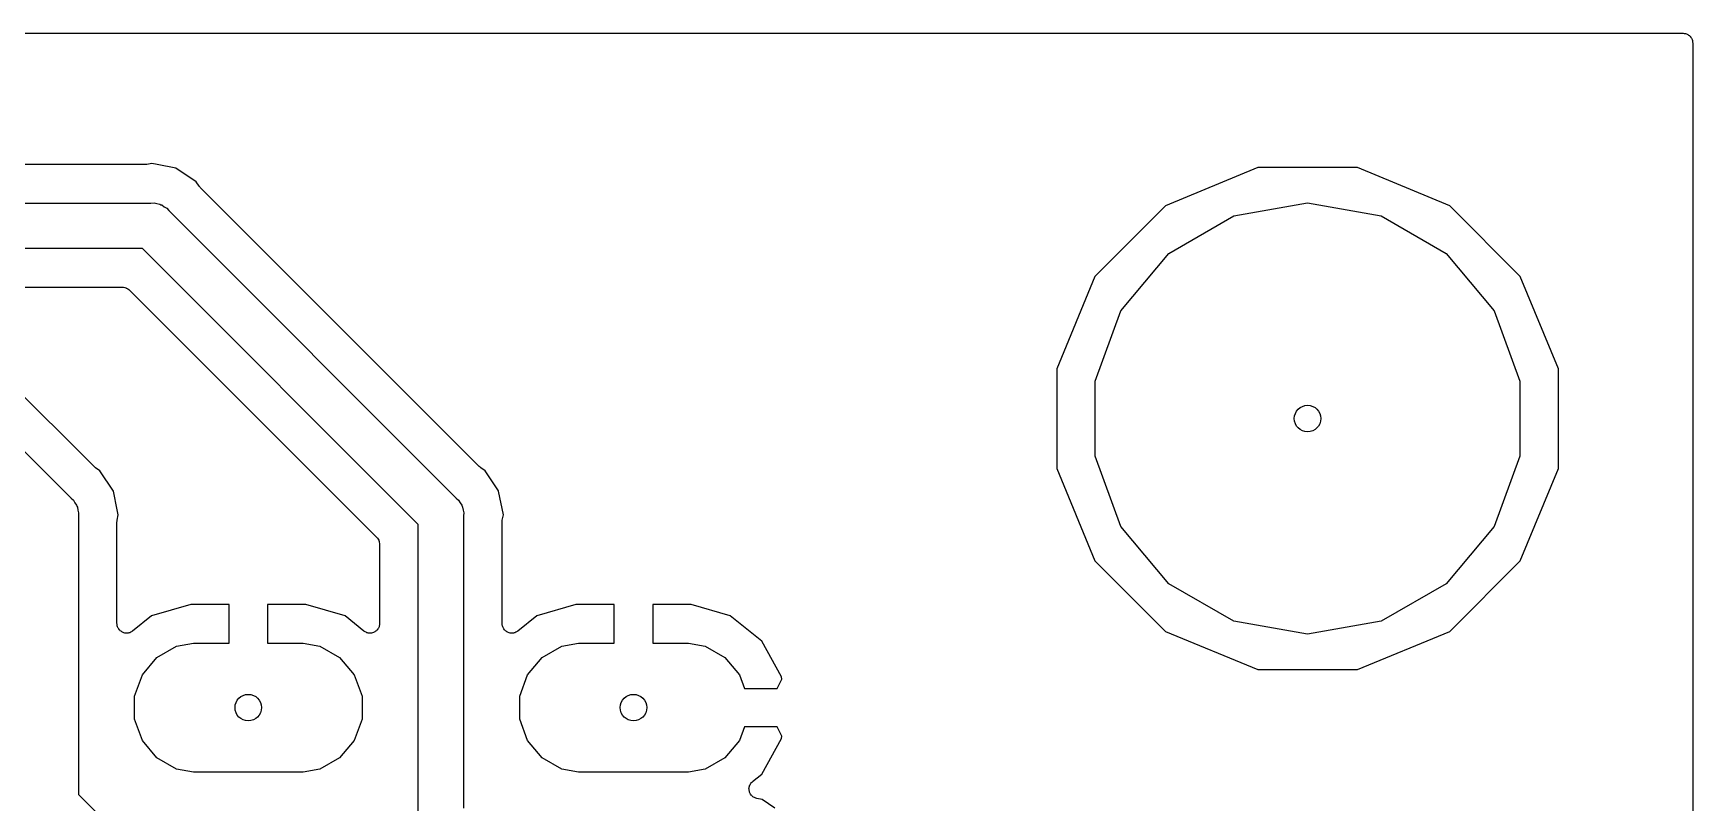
# Model space of a CAD drawing. Extents: x 99.1 to 195.6, y -78.7 to -33.
# Drawn here: x 173.69 to 195.58, y -43.16 to -33.02 of the extents above; entities that cross this region are included whole.
import ezdxf

# ---------------------------------------------------------------- set-up
doc = ezdxf.new("R2010")
doc.units = 0
doc.header["$MEASUREMENT"] = 0
doc.layers.add('BLACK', color=7, linetype='CONTINUOUS')

msp = doc.modelspace()

# ---------------------------------------------------------------- linework, layer by layer
at = {"layer": 'BLACK', "linetype": 'CONTINUOUS'}
for p, q in [((99.187, -33.02), (195.453, -33.02)), ((195.453, -33.02), (195.464, -33.0219)), ((195.464, -33.0219), (195.475, -33.0219)), ((195.475, -33.0219), (195.485, -33.0257)), ((195.485, -33.0257), (195.496, -33.0277)), ((195.496, -33.0277), (195.506, -33.0332)), ((195.506, -33.0332), (195.516, -33.037)), ((195.516, -33.037), (195.525, -33.0442)), ((195.525, -33.0442), (195.535, -33.0497)), ((195.535, -33.0497), (195.542, -33.0582)), ((195.542, -33.0582), (195.55, -33.0654)), ((195.55, -33.0654), (195.556, -33.075)), ((195.556, -33.075), (195.563, -33.0835)), ((195.563, -33.0835), (195.567, -33.0939)), ((195.567, -33.0939), (195.572, -33.1036)), ((195.572, -33.1036), (195.574, -33.1145)), ((195.574, -33.1145), (195.578, -33.1249)), ((195.578, -33.1249), (195.578, -33.1361)), ((195.578, -33.1361), (195.58, -33.147)), ((195.58, -33.147), (195.58, -78.613)), ((175.168, -34.752), (148.552, -34.752)), ((175.18, -34.7498), (175.168, -34.752)), ((175.193, -34.7496), (175.18, -34.7498)), ((175.26, -34.7362), (175.193, -34.7496)), ((175.327, -34.7496), (175.26, -34.7362)), ((175.575, -34.7989), (175.327, -34.7496)), ((175.843, -34.9775), (175.575, -34.7989)), ((189.842, -34.792), (188.626, -35.2956)), ((191.158, -34.792), (189.842, -34.792)), ((192.374, -35.2956), (191.158, -34.792)), ((175.881, -35.0345), (175.843, -34.9775)), ((175.889, -35.0435), (175.881, -35.0345)), ((175.896, -35.0538), (175.889, -35.0435)), ((178.349, -37.5065), (175.896, -35.0538)), ((148.473, -35.26), (175.247, -35.26)), ((175.247, -35.26), (175.287, -35.2565)), ((175.287, -35.2565), (175.325, -35.2668)), ((175.325, -35.2668), (175.364, -35.2737)), ((175.364, -35.2737), (175.376, -35.2804)), ((175.376, -35.2804), (175.389, -35.2839)), ((175.389, -35.2839), (175.421, -35.3067)), ((175.421, -35.3067), (175.456, -35.3266)), ((175.456, -35.3266), (175.481, -35.3571)), ((175.481, -35.3571), (179.273, -39.1486)), ((188.626, -35.2956), (187.696, -36.2262)), ((188.672, -35.922), (189.528, -35.4283)), ((189.528, -35.4283), (190.5, -35.2568)), ((190.5, -35.2568), (191.472, -35.4283)), ((191.472, -35.4283), (192.328, -35.922)), ((193.304, -36.2262), (192.374, -35.2956)), ((175.136, -35.86), (148.584, -35.86)), ((178.77, -39.4943), (175.136, -35.86)), ((188.038, -36.6784), (188.672, -35.922)), ((192.328, -35.922), (192.962, -36.6784)), ((187.696, -36.2262), (187.192, -37.442)), ((193.808, -37.442), (193.304, -36.2262)), ((148.847, -36.368), (174.873, -36.368)), ((174.873, -36.368), (174.878, -36.369)), ((174.878, -36.369), (174.884, -36.3685)), ((174.884, -36.3685), (174.9, -36.3728)), ((174.9, -36.3728), (174.916, -36.3757)), ((174.916, -36.3757), (174.921, -36.3785)), ((174.921, -36.3785), (174.926, -36.3799)), ((174.926, -36.3799), (174.94, -36.3894)), ((174.94, -36.3894), (174.954, -36.3977)), ((174.954, -36.3977), (174.958, -36.402)), ((174.958, -36.402), (174.963, -36.4052)), ((174.963, -36.4052), (178.225, -39.6675)), ((187.7, -37.6063), (188.038, -36.6784)), ((192.962, -36.6784), (193.3, -37.6063)), ((174.496, -38.7335), (173.356, -37.5938)), ((179.576, -38.7335), (178.349, -37.5065)), ((178.349, -37.5065), (178.349, -37.5065)), ((187.192, -37.442), (187.192, -38.758)), ((187.7, -38.5937), (187.7, -37.6063)), ((193.3, -37.6063), (193.3, -38.5937)), ((193.808, -38.758), (193.808, -37.442)), ((172.941, -37.8971), (174.193, -39.1486)), ((174.506, -38.7407), (174.496, -38.7335)), ((179.586, -38.7407), (179.576, -38.7335)), ((188.038, -39.5216), (187.7, -38.5937)), ((193.3, -38.5937), (192.962, -39.5216)), ((174.515, -38.7493), (174.506, -38.7407)), ((174.573, -38.7875), (174.515, -38.7493)), ((174.751, -39.0547), (174.573, -38.7875)), ((179.595, -38.7493), (179.586, -38.7407)), ((179.653, -38.7875), (179.595, -38.7493)), ((179.829, -39.0513), (179.653, -38.7875)), ((187.192, -38.758), (187.696, -39.9738)), ((193.304, -39.9738), (193.808, -38.758)), ((174.193, -39.1486), (174.223, -39.1742)), ((174.223, -39.1742), (174.243, -39.2087)), ((174.8, -39.3027), (174.751, -39.0547)), ((179.273, -39.1486), (179.303, -39.1742)), ((179.303, -39.1742), (179.323, -39.2087)), ((179.831, -39.0547), (179.829, -39.0513)), ((179.829, -39.0513), (179.829, -39.0513)), ((179.894, -39.37), (179.831, -39.0547)), ((174.243, -39.2087), (174.266, -39.2413)), ((174.266, -39.2413), (174.27, -39.2542)), ((174.27, -39.2542), (174.276, -39.2658)), ((174.276, -39.2658), (174.283, -39.305)), ((174.283, -39.305), (174.293, -39.3434)), ((174.293, -39.3434), (174.29, -39.3831)), ((174.29, -39.3831), (174.29, -43.0557)), ((174.814, -39.37), (174.8, -39.3027)), ((174.8, -39.3027), (174.8, -39.3027)), ((174.8, -39.4373), (174.814, -39.37)), ((179.323, -39.2087), (179.346, -39.2413)), ((179.346, -39.2413), (179.35, -39.2542)), ((179.35, -39.2542), (179.356, -39.2658)), ((179.356, -39.2658), (179.363, -39.305)), ((179.363, -39.305), (179.373, -39.3434)), ((179.373, -39.3434), (179.37, -39.3831)), ((179.37, -39.3831), (179.37, -43.2357)), ((179.88, -39.4373), (179.894, -39.37)), ((174.798, -39.4621), (174.8, -39.4498)), ((174.798, -40.802), (174.798, -39.4621)), ((174.8, -39.4498), (174.8, -39.4373)), ((178.77, -43.3469), (178.77, -39.4943)), ((179.878, -39.4621), (179.88, -39.4498)), ((179.878, -40.802), (179.878, -39.4621)), ((179.88, -39.4498), (179.88, -39.4373)), ((188.672, -40.278), (188.038, -39.5216)), ((192.962, -39.5216), (192.328, -40.278)), ((178.225, -39.6675), (178.228, -39.6721)), ((178.228, -39.6721), (178.232, -39.6757)), ((178.232, -39.6757), (178.241, -39.69)), ((178.241, -39.69), (178.25, -39.7036)), ((178.25, -39.7036), (178.252, -39.709)), ((178.252, -39.709), (178.254, -39.7139)), ((178.254, -39.7139), (178.257, -39.7302)), ((178.257, -39.7302), (178.262, -39.7462)), ((178.262, -39.7462), (178.261, -39.7518)), ((178.261, -39.7518), (178.262, -39.7573)), ((178.262, -39.7573), (178.262, -40.802)), ((187.696, -39.9738), (188.626, -40.9044)), ((192.374, -40.9044), (193.304, -39.9738)), ((189.528, -40.7717), (188.672, -40.278)), ((192.328, -40.278), (191.472, -40.7717)), ((175.254, -40.7016), (175.004, -40.9012)), ((175.771, -40.552), (175.254, -40.7016)), ((176.276, -40.552), (175.771, -40.552)), ((176.276, -41.06), (176.276, -40.552)), ((177.289, -40.552), (176.784, -40.552)), ((176.784, -40.552), (176.784, -41.06)), ((177.806, -40.7016), (177.289, -40.552)), ((178.056, -40.9012), (177.806, -40.7016)), ((180.334, -40.7016), (180.084, -40.9012)), ((180.851, -40.552), (180.334, -40.7016)), ((181.356, -40.552), (180.851, -40.552)), ((181.356, -41.06), (181.356, -40.552)), ((181.864, -40.552), (181.864, -41.06)), ((182.369, -40.552), (181.864, -40.552)), ((182.886, -40.7016), (182.369, -40.552)), ((183.301, -41.0332), (182.886, -40.7016)), ((174.8, -40.8114), (174.798, -40.802)), ((174.799, -40.8211), (174.8, -40.8114)), ((174.803, -40.833), (174.799, -40.8211)), ((174.806, -40.8454), (174.803, -40.833)), ((174.81, -40.8537), (174.806, -40.8454)), ((174.814, -40.8628), (174.81, -40.8537)), ((174.821, -40.8727), (174.814, -40.8628)), ((174.828, -40.8836), (174.821, -40.8727)), ((174.835, -40.8898), (174.828, -40.8836)), ((174.841, -40.8973), (174.835, -40.8898)), ((174.852, -40.9039), (174.841, -40.8973)), ((174.861, -40.912), (174.852, -40.9039)), ((174.871, -40.9153), (174.861, -40.912)), ((174.879, -40.9203), (174.871, -40.9153)), ((174.891, -40.9227), (174.879, -40.9203)), ((174.903, -40.9271), (174.891, -40.9227)), ((174.913, -40.9271), (174.903, -40.9271)), ((174.922, -40.9289), (174.913, -40.9271)), ((174.934, -40.9271), (174.922, -40.9289)), ((174.947, -40.9271), (174.934, -40.9271)), ((174.956, -40.9238), (174.947, -40.9271)), ((174.966, -40.9223), (174.956, -40.9238)), ((174.977, -40.9163), (174.966, -40.9223)), ((174.988, -40.912), (174.977, -40.9163)), ((174.996, -40.9058), (174.988, -40.912)), ((175.004, -40.9012), (174.996, -40.9058)), ((178.064, -40.9058), (178.056, -40.9012)), ((178.071, -40.912), (178.064, -40.9058)), ((178.083, -40.9163), (178.071, -40.912)), ((178.094, -40.9223), (178.083, -40.9163)), ((178.104, -40.9238), (178.094, -40.9223)), ((178.113, -40.9271), (178.104, -40.9238)), ((178.126, -40.9271), (178.113, -40.9271)), ((178.138, -40.9289), (178.126, -40.9271)), ((178.147, -40.9271), (178.138, -40.9289)), ((178.157, -40.9271), (178.147, -40.9271)), ((178.169, -40.9227), (178.157, -40.9271)), ((178.181, -40.9203), (178.169, -40.9227)), ((178.189, -40.9153), (178.181, -40.9203)), ((178.198, -40.912), (178.189, -40.9153)), ((178.208, -40.9039), (178.198, -40.912)), ((178.219, -40.8973), (178.208, -40.9039)), ((178.225, -40.8898), (178.219, -40.8973)), ((178.232, -40.8836), (178.225, -40.8898)), ((178.239, -40.8727), (178.232, -40.8836)), ((178.246, -40.8628), (178.239, -40.8727)), ((178.25, -40.8537), (178.246, -40.8628)), ((178.254, -40.8454), (178.25, -40.8537)), ((178.257, -40.833), (178.254, -40.8454)), ((178.261, -40.8211), (178.257, -40.833)), ((178.262, -40.802), (178.26, -40.8114)), ((178.26, -40.8114), (178.261, -40.8211)), ((179.88, -40.8114), (179.878, -40.802)), ((179.879, -40.8211), (179.88, -40.8114)), ((179.883, -40.833), (179.879, -40.8211)), ((179.886, -40.8454), (179.883, -40.833)), ((179.89, -40.8537), (179.886, -40.8454)), ((179.894, -40.8628), (179.89, -40.8537)), ((179.901, -40.8727), (179.894, -40.8628)), ((179.908, -40.8836), (179.901, -40.8727)), ((179.915, -40.8898), (179.908, -40.8836)), ((179.921, -40.8973), (179.915, -40.8898)), ((179.932, -40.9039), (179.921, -40.8973)), ((179.941, -40.912), (179.932, -40.9039)), ((179.951, -40.9153), (179.941, -40.912)), ((179.959, -40.9203), (179.951, -40.9153)), ((179.971, -40.9227), (179.959, -40.9203)), ((179.983, -40.9271), (179.971, -40.9227)), ((179.993, -40.9271), (179.983, -40.9271)), ((180.002, -40.9289), (179.993, -40.9271)), ((180.014, -40.9271), (180.002, -40.9289)), ((180.027, -40.9271), (180.014, -40.9271)), ((180.036, -40.9238), (180.027, -40.9271)), ((180.046, -40.9223), (180.036, -40.9238)), ((180.057, -40.9163), (180.046, -40.9223)), ((180.069, -40.912), (180.057, -40.9163)), ((180.076, -40.9058), (180.069, -40.912)), ((180.084, -40.9012), (180.076, -40.9058)), ((188.626, -40.9044), (189.842, -41.408)), ((190.5, -40.9432), (189.528, -40.7717)), ((191.472, -40.7717), (190.5, -40.9432)), ((191.158, -41.408), (192.374, -40.9044)), ((175.325, -41.2488), (175.585, -41.0989)), ((175.585, -41.0989), (175.806, -41.06)), ((175.806, -41.06), (176.276, -41.06)), ((176.784, -41.06), (177.254, -41.06)), ((177.254, -41.06), (177.475, -41.0989)), ((177.475, -41.0989), (177.735, -41.2488)), ((180.405, -41.2488), (180.665, -41.0989)), ((180.665, -41.0989), (180.886, -41.06)), ((180.886, -41.06), (181.356, -41.06)), ((181.864, -41.06), (182.334, -41.06)), ((182.334, -41.06), (182.555, -41.0989)), ((182.555, -41.0989), (182.815, -41.2488)), ((183.561, -41.5044), (183.301, -41.0332)), ((175.133, -41.4784), (175.325, -41.2488)), ((177.735, -41.2488), (177.927, -41.4784)), ((180.213, -41.4784), (180.405, -41.2488)), ((182.815, -41.2488), (183.007, -41.4784)), ((175.03, -41.7601), (175.133, -41.4784)), ((177.927, -41.4784), (178.03, -41.7601)), ((180.11, -41.7601), (180.213, -41.4784)), ((183.007, -41.4784), (183.072, -41.656)), ((183.504, -41.656), (183.567, -41.5351)), ((183.567, -41.5351), (183.561, -41.5044)), ((189.842, -41.408), (191.158, -41.408)), ((175.03, -42.0599), (175.03, -41.7601)), ((178.03, -41.7601), (178.03, -42.0599)), ((180.11, -42.0599), (180.11, -41.7601)), ((183.072, -41.656), (183.504, -41.656)), ((175.133, -42.3416), (175.03, -42.0599)), ((178.03, -42.0599), (177.927, -42.3416)), ((180.213, -42.3416), (180.11, -42.0599)), ((183.072, -42.164), (183.007, -42.3416)), ((183.504, -42.164), (183.072, -42.164)), ((183.567, -42.2849), (183.504, -42.164)), ((175.325, -42.5712), (175.133, -42.3416)), ((177.927, -42.3416), (177.735, -42.5712)), ((180.405, -42.5712), (180.213, -42.3416)), ((183.007, -42.3416), (182.815, -42.5712)), ((183.301, -42.7868), (183.561, -42.3156)), ((183.561, -42.3156), (183.567, -42.2849)), ((175.585, -42.7211), (175.325, -42.5712)), ((177.735, -42.5712), (177.475, -42.7211)), ((180.665, -42.7211), (180.405, -42.5712)), ((182.815, -42.5712), (182.555, -42.7211)), ((175.806, -42.76), (175.585, -42.7211)), ((177.254, -42.76), (175.806, -42.76)), ((177.475, -42.7211), (177.254, -42.76)), ((180.886, -42.76), (180.665, -42.7211)), ((182.334, -42.76), (180.886, -42.76)), ((182.555, -42.7211), (182.334, -42.76)), ((183.164, -42.8986), (183.173, -42.8916)), ((183.173, -42.8916), (183.18, -42.8831)), ((183.18, -42.8831), (183.301, -42.7868)), ((174.29, -43.0557), (175.03, -43.7957)), ((183.133, -42.9796), (183.135, -42.9685)), ((183.134, -42.9904), (183.133, -42.9796)), ((183.134, -43.0014), (183.134, -42.9904)), ((183.138, -43.012), (183.134, -43.0014)), ((183.135, -42.9573), (183.139, -42.9471)), ((183.135, -42.9685), (183.135, -42.9573)), ((183.139, -43.0232), (183.138, -43.012)), ((183.139, -42.9471), (183.141, -42.9363)), ((183.145, -43.0328), (183.139, -43.0232)), ((183.141, -42.9363), (183.147, -42.9267)), ((183.148, -43.0432), (183.145, -43.0328)), ((183.147, -42.9267), (183.151, -42.9162)), ((183.155, -43.052), (183.148, -43.0432)), ((183.151, -42.9162), (183.158, -42.908)), ((183.161, -43.0618), (183.155, -43.052)), ((183.158, -42.908), (183.164, -42.8986)), ((183.169, -43.0691), (183.161, -43.0618)), ((183.176, -43.0776), (183.169, -43.0691)), ((183.185, -43.0835), (183.176, -43.0776)), ((183.194, -43.0909), (183.185, -43.0835)), ((183.204, -43.0949), (183.194, -43.0909)), ((183.213, -43.1006), (183.204, -43.0949)), ((183.224, -43.1028), (183.213, -43.1006)), ((183.235, -43.1069), (183.224, -43.1028)), ((183.308, -43.1215), (183.235, -43.1069)), ((183.476, -43.2338), (183.308, -43.1215))]:
    msp.add_line(p, q, dxfattribs=at)
at = {"layer": 'BLACK'}
for centre in [(190.5, -38.1), (190.5, -38.1), (176.53, -41.91), (176.53, -41.91), (181.61, -41.91), (181.61, -41.91)]:
    msp.add_circle(centre, 0.175, dxfattribs=at)

doc.saveas('drawing.dxf')
